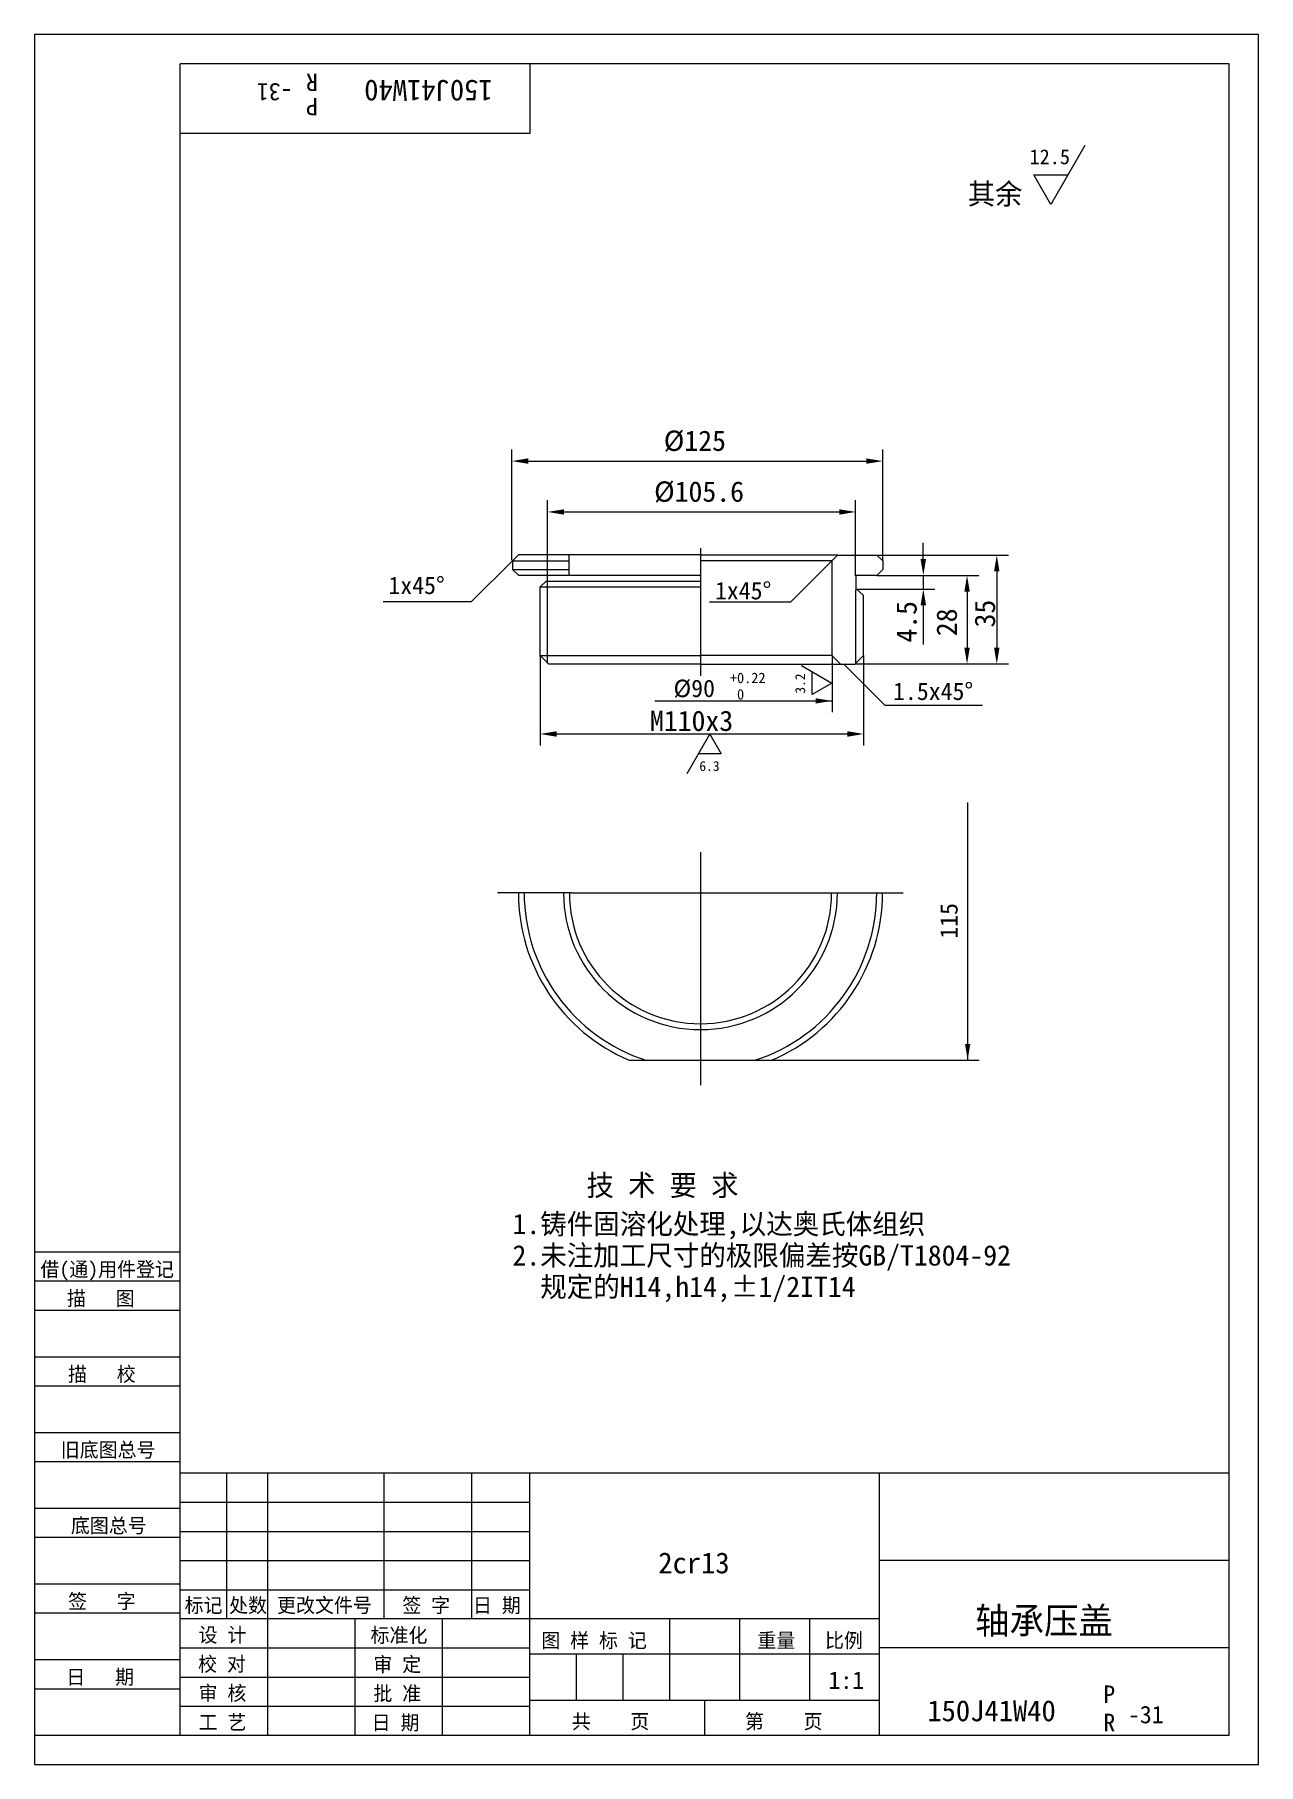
# Model space of a CAD drawing. Header units: metres. Extents: x 0 to 210, y 0 to 297.
import ezdxf

# ---------------------------------------------------------------- set-up
doc = ezdxf.new("R2010")
doc.units = ezdxf.units.M
for name, color, linetype in [('C', 6, 'Continuous'), ('D', 1, 'Continuous'), ('FL', 5, 'Continuous'), ('T', 7, 'Continuous'), ('TL', 4, 'Continuous')]:
    doc.layers.add(name, color=color, linetype=linetype)

# ---------------------------------------------------------------- blocks, each defined once
blk = doc.blocks.new('TUKUN4')
at = {"layer": 'FL'}
for p, q in [((0, 297), (0, 0)), ((210, 297), (0, 297)), ((210, 0), (210, 297)), ((0, 78), (25, 78)), ((0, 70), (25, 70)), ((0, 65), (25, 65)), ((0, 57), (25, 57)), ((0, 52), (25, 52)), ((33, 25), (33, 50)), ((40, 5), (40, 50)), ((60, 25), (60, 50)), ((75, 25), (75, 50)), ((25, 45), (85, 45)), ((0, 44), (25, 44)), ((0, 39), (25, 39)), ((25, 40), (85, 40)), ((25, 35), (85, 35)), ((0, 31), (25, 31)), ((25, 30), (85, 30)), ((0, 26), (25, 26)), ((70, 5), (70, 25)), ((0, 18), (25, 18)), ((25, 20), (85, 20)), ((25, 15), (85, 15)), ((0, 13), (25, 13)), ((25, 10), (85, 10)), ((0, 0), (210, 0))]:
    blk.add_line(p, q, dxfattribs=at)
at = {"layer": 'TL'}
for p, q in [((25, 5), (25, 292)), ((205, 292), (25, 292)), ((85, 292), (85, 280)), ((205, 5), (205, 292)), ((85, 280), (25, 280)), ((0, 88), (25, 88)), ((0, 83), (25, 83)), ((205, 50), (25, 50)), ((85, 5), (85, 50)), ((145, 5), (145, 50)), ((205, 35), (145, 35)), ((145, 25), (25, 25)), ((55, 5), (55, 25)), ((109, 11), (109, 25)), ((121, 11), (121, 25)), ((133, 11), (133, 25)), ((85, 19), (145, 19)), ((93, 11), (93, 19)), ((101, 11), (101, 19)), ((205, 20), (145, 20)), ((145, 11), (85, 11)), ((115, 5), (115, 11)), ((0, 5), (205, 5))]:
    blk.add_line(p, q, dxfattribs=at)
at = {"layer": 'T'}
for s, p in [('借(通)用件登记', (1, 83.76)), ('描   图', (5.56, 78.76)), ('描   校', (5.74, 65.76)), ('旧底图总号', (4.49, 52.76)), ('底图总号', (6.22, 39.76)), ('签   字', (5.74, 26.76)), ('标记', (25.75, 26.07)), ('处数', (33.38, 26.07)), ('更改文件号', (41.61, 26.07)), ('签 字', (63.1, 26.07)), ('日 期', (75.23, 26.07)), ('设 计', (28.14, 20.99)), ('标准化', (57.65, 20.93)), ('图 样 标 记', (86.95, 20.04)), ('重量', (124.03, 20.04)), ('比例', (135.64, 20.04)), ('校 对', (28.05, 15.99)), ('审 定', (58.13, 15.93)), ('日   期', (5.45, 13.76)), ('审 核', (28.14, 10.99)), ('批 准', (58.13, 10.93)), ('共    页', (92.18, 6.13)), ('第    页', (121.9, 6.13)), ('工 艺', (28.14, 5.99)), ('日 期', (57.84, 5.93))]:
    blk.add_text(s, height=2.5, dxfattribs=at).set_placement(p)

msp = doc.modelspace()

# ---------------------------------------------------------------- linework, layer by layer
at = {"layer": 'C'}
for p, q in [((114.26, 208.83), (114.26, 186.91)), ((114.26, 156.65), (114.26, 126.72)), ((92.12, 149.66), (79.46, 149.66)), ((92.12, 149.66), (138.39, 149.66)), ((138.39, 149.66), (149.06, 149.66)), ((114.26, 126.72), (114.26, 116.61))]:
    msp.add_line(p, q, dxfattribs=at)
at = {"layer": 'D'}
for p, q in [((180.22, 277.98), (174.37, 267.84)), ((171.44, 272.91), (177.3, 272.91)), ((174.37, 267.84), (171.44, 272.91)), ((81.9, 206.75), (81.9, 225.77)), ((145.53, 206.64), (145.53, 225.77)), ((84.7, 223.77), (142.73, 223.77)), ((88.04, 203.17), (88.04, 217.04)), ((140.89, 204.07), (140.89, 217.04)), ((90.84, 215.04), (138.09, 215.04)), ((152.5, 206.94), (152.5, 209.74)), ((82.01, 206.67), (74.94, 199.6)), ((136.78, 206.64), (129.71, 199.56)), ((144.53, 207.64), (167.11, 207.64)), ((88, 189.01), (88, 203.14)), ((144.53, 204.14), (154.5, 204.14)), ((152.5, 204.14), (152.5, 201.81)), ((154.5, 204.14), (162.01, 204.14)), ((165.11, 204.84), (165.11, 191.75)), ((74.94, 199.6), (59.81, 199.6)), ((129.71, 199.56), (115.83, 199.56)), ((140.86, 201.81), (154.5, 201.81)), ((140.92, 188.88), (140.92, 201.6)), ((152.5, 199.01), (152.5, 196.21)), ((160.01, 201.34), (160.01, 191.75)), ((152.5, 196.21), (152.5, 192.28)), ((86.76, 190.38), (86.76, 174.92)), ((136.85, 190.38), (136.85, 182.01)), ((142.26, 190.42), (142.26, 174.92)), ((131.58, 188.66), (136.83, 185.62)), ((133.45, 183.67), (133.45, 187.57)), ((138.85, 188.92), (145.92, 181.85)), ((140.86, 188.95), (162.01, 188.95)), ((162.01, 188.95), (167.11, 188.95)), ((136.83, 185.62), (133.45, 183.67)), ((106.41, 182.6), (136.85, 182.6)), ((136.85, 182.01), (136.85, 180.65)), ((145.92, 181.85), (158.4, 181.85)), ((158.4, 181.85), (162.66, 181.85)), ((89.56, 176.92), (139.46, 176.92)), ((111.95, 170.11), (115.85, 176.87)), ((115.85, 176.87), (117.8, 173.49)), ((117.8, 173.49), (113.9, 173.49)), ((160.11, 165.16), (160.11, 120.89)), ((126.47, 120.89), (162.11, 120.89))]:
    msp.add_line(p, q, dxfattribs=at)
for points in [[(84.7, 224.24), (84.7, 223.31), (81.9, 223.77)], [(142.73, 224.24), (142.73, 223.31), (145.53, 223.77)], [(90.84, 215.5), (90.84, 214.57), (88.04, 215.04)], [(138.09, 215.5), (138.09, 214.57), (140.89, 215.04)], [(152.03, 206.94), (152.97, 206.94), (152.5, 204.14)], [(164.64, 204.84), (165.57, 204.84), (165.11, 207.64)], [(159.54, 201.34), (160.48, 201.34), (160.01, 204.14)], [(152.03, 199.01), (152.97, 199.01), (152.5, 201.81)], [(159.54, 191.75), (160.48, 191.75), (160.01, 188.95)], [(164.64, 191.75), (165.57, 191.75), (165.11, 188.95)], [(134.05, 183.05), (136.85, 182.6), (134.05, 182.15)], [(89.56, 177.39), (89.56, 176.45), (86.76, 176.92)], [(139.46, 177.39), (139.46, 176.45), (142.26, 176.92)], [(160.56, 123.69), (160.11, 120.89), (159.66, 123.69)]]:
    msp.add_solid(points, dxfattribs=at)
at = {"layer": 'TL'}
for p, q in [((83.01, 207.67), (82.01, 206.67)), ((82.01, 206.67), (82.01, 205.17)), ((82.01, 206.67), (91.67, 206.67)), ((82.01, 205.17), (91.67, 205.17)), ((82.01, 205.17), (83.01, 204.17)), ((114.26, 207.67), (83.01, 207.67)), ((91.67, 207.7), (91.67, 204.2)), ((114.26, 207.67), (137.78, 207.67)), ((136.78, 206.64), (114.26, 206.64)), ((137.78, 207.64), (136.78, 206.64)), ((136.78, 206.64), (136.78, 190.42)), ((137.78, 207.64), (144.53, 207.64)), ((144.53, 207.64), (145.53, 206.64)), ((145.53, 205.14), (144.53, 204.14)), ((145.53, 206.64), (145.53, 205.14)), ((83.01, 204.17), (114.2, 204.17)), ((86.76, 202.17), (87.76, 203.17)), ((86.76, 190.42), (86.76, 202.17)), ((86.76, 202.17), (114.2, 202.17)), ((87.76, 203.17), (114.26, 203.17)), ((144.53, 204.14), (140.9, 204.14)), ((140.9, 204.14), (140.9, 201.89)), ((140.9, 201.89), (142.26, 200.67)), ((142.26, 190.42), (142.26, 200.67)), ((86.76, 190.42), (114.2, 190.42)), ((88.26, 188.92), (86.76, 190.42)), ((136.78, 190.42), (114.26, 190.42)), ((136.78, 190.42), (138.28, 188.92)), ((140.76, 188.92), (142.26, 190.42)), ((114.26, 188.92), (88.26, 188.92)), ((114.26, 188.92), (138.3, 188.92)), ((138.3, 188.92), (140.76, 188.92)), ((102.05, 120.89), (126.47, 120.89))]:
    msp.add_line(p, q, dxfattribs=at)
for radius, start, end in [(31.25, 180, 247), (30.25, 180, 251.98), (23.5, 180, 0), (22.5, 180, 0), (30.25, 288.02, 0), (31.25, 293, 0)]:
    msp.add_arc((114.26, 149.66), radius, start, end, dxfattribs=at)

# ---------------------------------------------------------------- block references
msp.add_blockref('TUKUN4', (0, 0), dxfattribs=at)

# ---------------------------------------------------------------- texts
at = {"layer": 'D'}
for s, height, rotation, p in [('-31', 3, 180, (44.24, 288.64)), ('R', 3, 180, (48.61, 290.29)), ('150J41W40', 3.6, 180, (78.6, 289.2)), ('P', 3, 180, (48.61, 286.14)), ('4.5', 3.5, 90, (151.36, 192.6)), ('35', 3.5, 90, (164.81, 195.21)), ('28', 3.5, 90, (158.26, 193.71)), ('3.2', 1.7, 90, (132.22, 183.84)), ('115', 3, 90, (158.39, 141.77))]:
    msp.add_text(s, height=height, rotation=rotation, dxfattribs=at).set_placement(p)
for s, height, p in [('12.5', 2.55, (170.73, 274.75)), ('其余', 3.6, (160.14, 267.84)), ('%%c125', 3.5, (107.96, 225.52)), ('%%C105.6', 3.5, (106.3, 216.79)), ('1x45%%d', 3, (60.71, 200.93)), ('1x45%%d', 3, (116.75, 200.03)), ('+0.22', 1.8, (119.31, 185.65)), ('%%C90', 3, (109.64, 183.25)), (' 0', 1.8, (119.31, 182.83)), ('1.5x45%%d', 3, (147.31, 182.75)), ('M110x3', 3.5, (105.59, 177.43)), ('6.3', 1.7, (114.07, 170.56)), ('技 术 要 求', 3.6, (94.71, 97.63)), ('1.铸件固溶化处理,以达奥氏体组织', 3.5, (82, 91.04)), ('2.未注加工尺寸的极限偏差按GB/T1804-92', 3.5, (82, 85.65)), ('  规定的H14,h14,%%P1/2IT14', 3.5, (82, 80.26)), ('2cr13', 3.6, (107.02, 32.8)), ('轴承压盖', 4.55, (161.38, 22.41)), ('1:1', 3, (136.23, 12.97)), ('P', 3, (183.39, 10.55)), ('150J41W40', 3.6, (153.19, 7.41)), ('-31', 3, (187.62, 7.06)), ('R', 3, (183.39, 5.7))]:
    msp.add_text(s, height=height, dxfattribs=at).set_placement(p)

doc.saveas('drawing.dxf')
